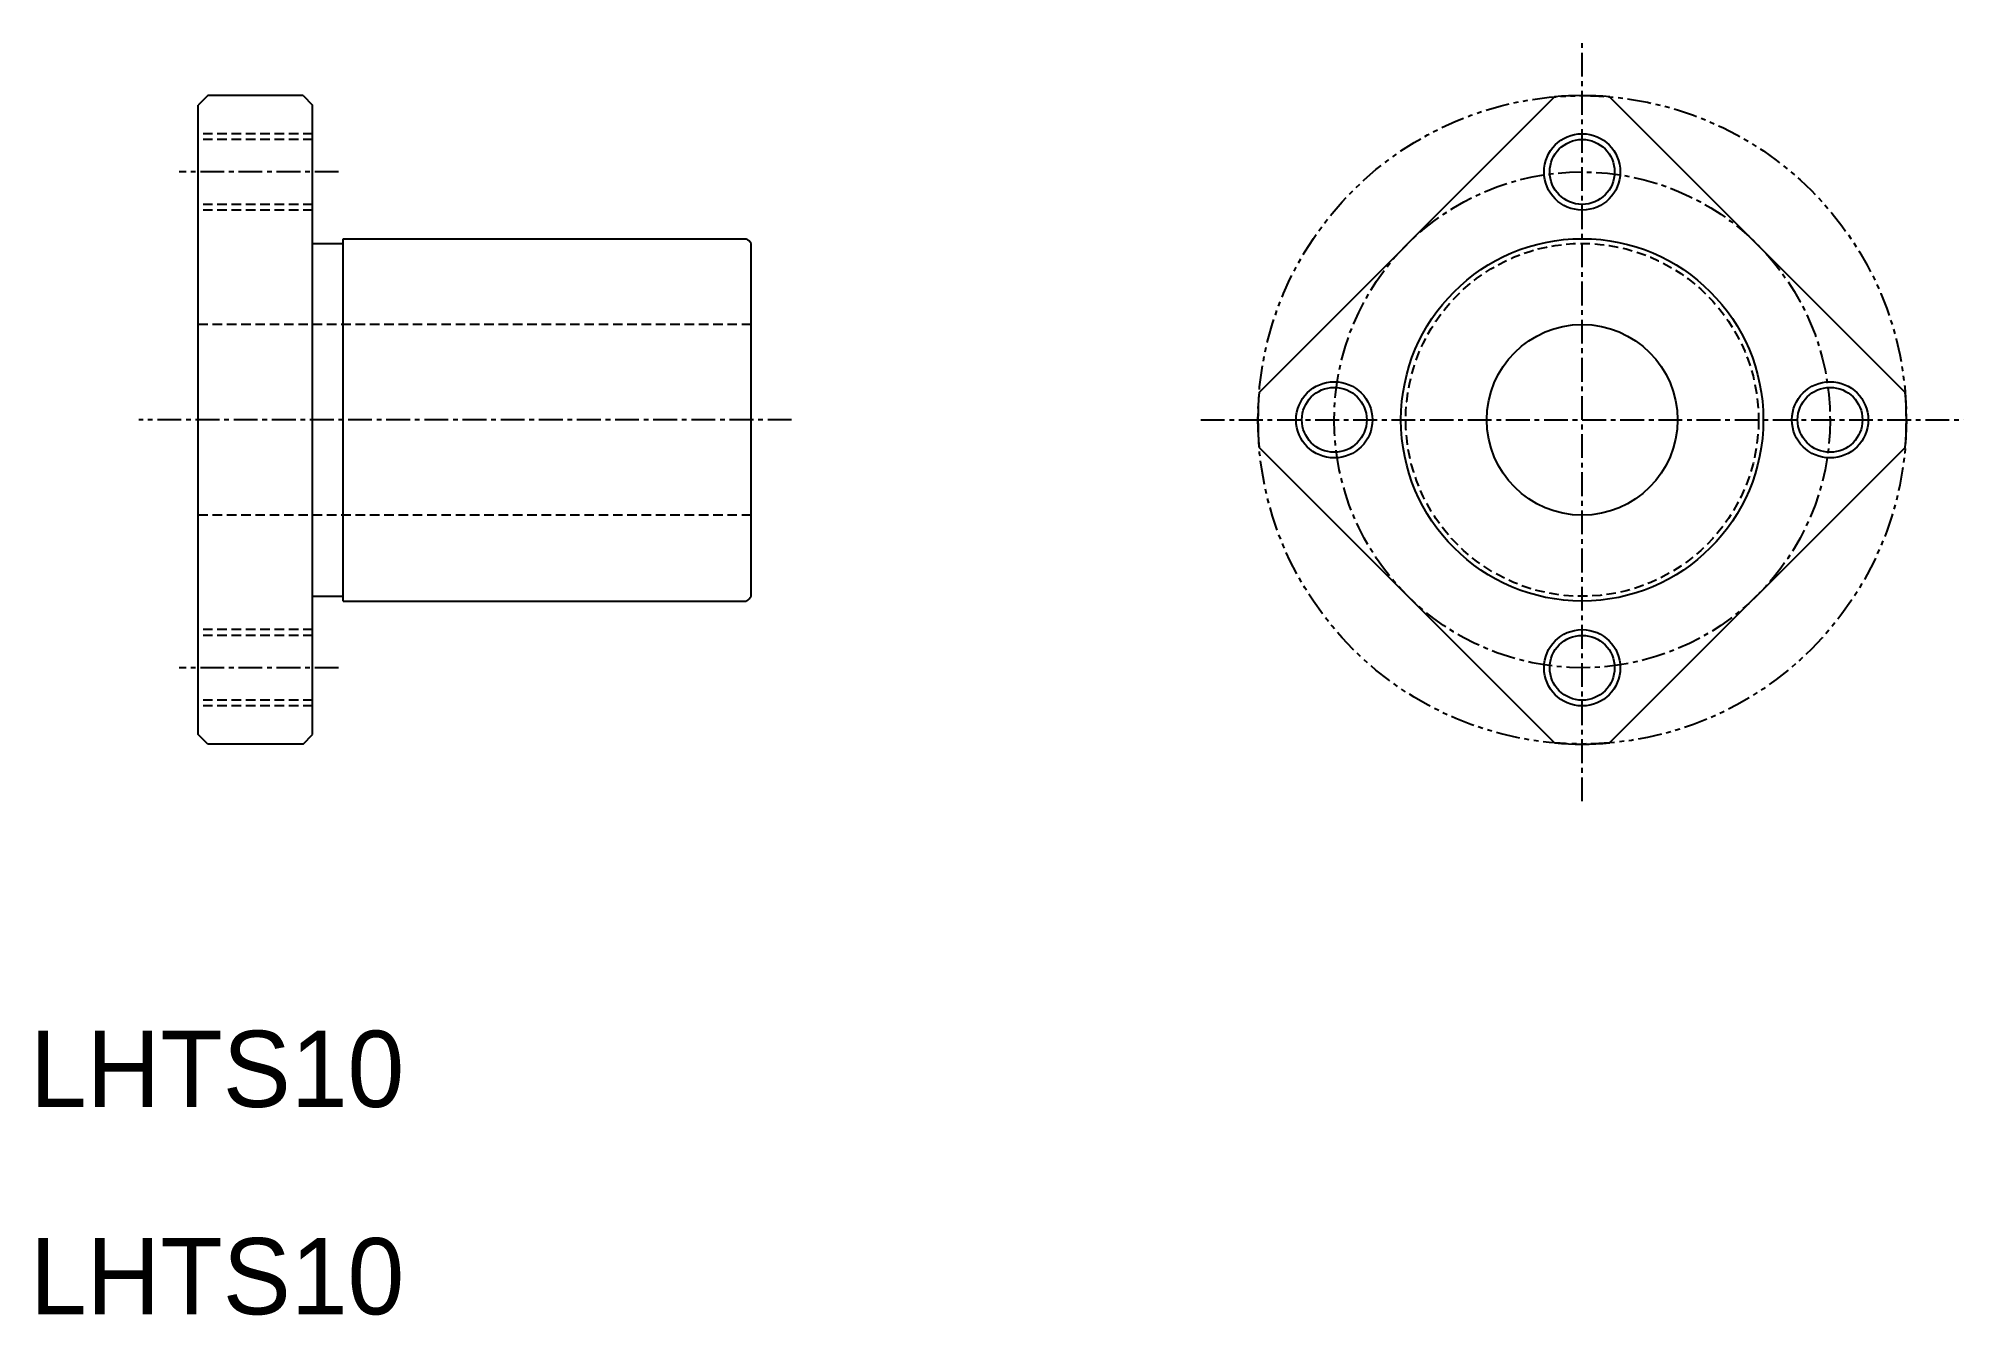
# Model space of a CAD drawing. Extents: x 50 to 151, y 67 to 134.
import ezdxf

# ---------------------------------------------------------------- set-up
doc = ezdxf.new("R2010")
doc.units = 0
for name, pattern in [('CENTER', [2, 1.25, -0.25, 0.25, -0.25]), ('DASHED', [0.75, 0.5, -0.25]), ('PHANTOM', [2.5, 1.25, -0.25, 0.25, -0.25, 0.25, -0.25])]:
    doc.linetypes.add(name, pattern=pattern)
doc.layers.get('0').update_dxf_attribs({"linetype": 'CONTINUOUS'})
doc.layers.add('CENTER', color=1, linetype='CENTER')

msp = doc.modelspace()

# ---------------------------------------------------------------- linework, layer by layer
at = {"color": 7, "linetype": 'CONTINUOUS'}
for p, q in [((58.48, 131.23), (57.98, 130.73)), ((57.98, 97.73), (57.98, 130.73)), ((63.48, 131.23), (58.48, 131.23)), ((63.48, 131.23), (63.98, 130.73)), ((63.98, 97.73), (63.98, 130.73)), ((129.1, 131.16), (113.61, 115.67)), ((147.48, 115.67), (131.99, 131.16)), ((63.98, 123.48), (65.58, 123.48)), ((65.58, 123.73), (86.72, 123.73)), ((65.58, 104.73), (65.58, 123.73)), ((86.98, 104.98), (86.98, 123.47)), ((129.1, 97.29), (113.61, 112.78)), ((147.48, 112.78), (131.99, 97.29)), ((63.98, 104.98), (65.58, 104.98)), ((65.58, 104.73), (86.72, 104.73)), ((69.35, 104.73), (69.35, 104.73)), ((74.73, 104.73), (74.73, 104.73)), ((58.48, 97.23), (57.98, 97.73)), ((58.48, 97.23), (57.98, 97.73)), ((63.48, 97.23), (58.48, 97.23)), ((63.48, 97.23), (58.48, 97.23)), ((63.48, 97.23), (63.98, 97.73)), ((63.48, 97.23), (63.98, 97.73))]:
    msp.add_line(p, q, dxfattribs=at)
at = {"color": 3, "linetype": 'DASHED'}
for p, q in [((63.98, 129.23), (57.98, 129.23)), ((63.98, 128.93), (57.98, 128.93)), ((63.98, 125.53), (57.98, 125.53)), ((63.98, 125.23), (57.98, 125.23)), ((86.98, 119.23), (57.98, 119.23)), ((86.98, 109.23), (57.98, 109.23)), ((63.98, 103.23), (57.98, 103.23)), ((63.98, 102.93), (57.98, 102.93)), ((63.98, 99.53), (57.98, 99.53)), ((63.98, 99.23), (57.98, 99.23))]:
    msp.add_line(p, q, dxfattribs=at)
msp.add_line((69.35, 104.73), (69.35, 104.73))
at = {"color": 3, "linetype": 'PHANTOM'}
msp.add_circle((130.55, 114.23), 17, dxfattribs=at)
at = {"color": 3, "linetype": 'CONTINUOUS'}
for centre in [(130.55, 127.23), (117.55, 114.23), (143.55, 114.23), (130.55, 101.23)]:
    msp.add_circle(centre, 2, dxfattribs=at)
at = {"color": 7, "linetype": 'CONTINUOUS'}
for centre, radius in [((130.55, 127.23), 1.7), ((130.55, 114.23), 9.5), ((130.55, 114.23), 9.5), ((130.55, 114.23), 5), ((117.55, 114.23), 1.7), ((143.55, 114.23), 1.7), ((130.55, 101.23), 1.7)]:
    msp.add_circle(centre, radius, dxfattribs=at)
at = {"color": 3, "linetype": 'DASHED'}
msp.add_circle((130.55, 114.23), 9.25, dxfattribs=at)
at = {"color": 7, "linetype": 'CONTINUOUS'}
for centre, radius, start, end in [((130.55, 114.23), 17, 85.1192, 94.8808), ((86.23, 122.98), 0.9, 33.5573, 56.4427), ((130.55, 114.23), 17, 175.1192, 184.8808), ((130.55, 114.23), 17, 355.1192, 4.8808), ((86.23, 105.48), 0.9, 303.5573, 326.4427), ((130.55, 114.23), 17, 265.1192, 274.8808)]:
    msp.add_arc(centre, radius, start, end, dxfattribs=at)
at = {"layer": 'CENTER', "color": 1, "linetype": 'CENTER'}
for p, q in [((130.55, 94.23), (130.55, 134.23)), ((65.34, 127.23), (56.98, 127.23)), ((89.09, 114.23), (54.86, 114.23)), ((110.55, 114.23), (150.55, 114.23)), ((65.34, 101.23), (56.98, 101.23))]:
    msp.add_line(p, q, dxfattribs=at)
msp.add_circle((130.55, 114.23), 13, dxfattribs=at)

# ---------------------------------------------------------------- texts
at = {"color": 7, "linetype": 'CONTINUOUS'}
for p in [(49.16, 78.2), (49.16, 67.33)]:
    msp.add_text('LHTS10', height=4, dxfattribs=at).set_placement(p)

doc.saveas('drawing.dxf')
